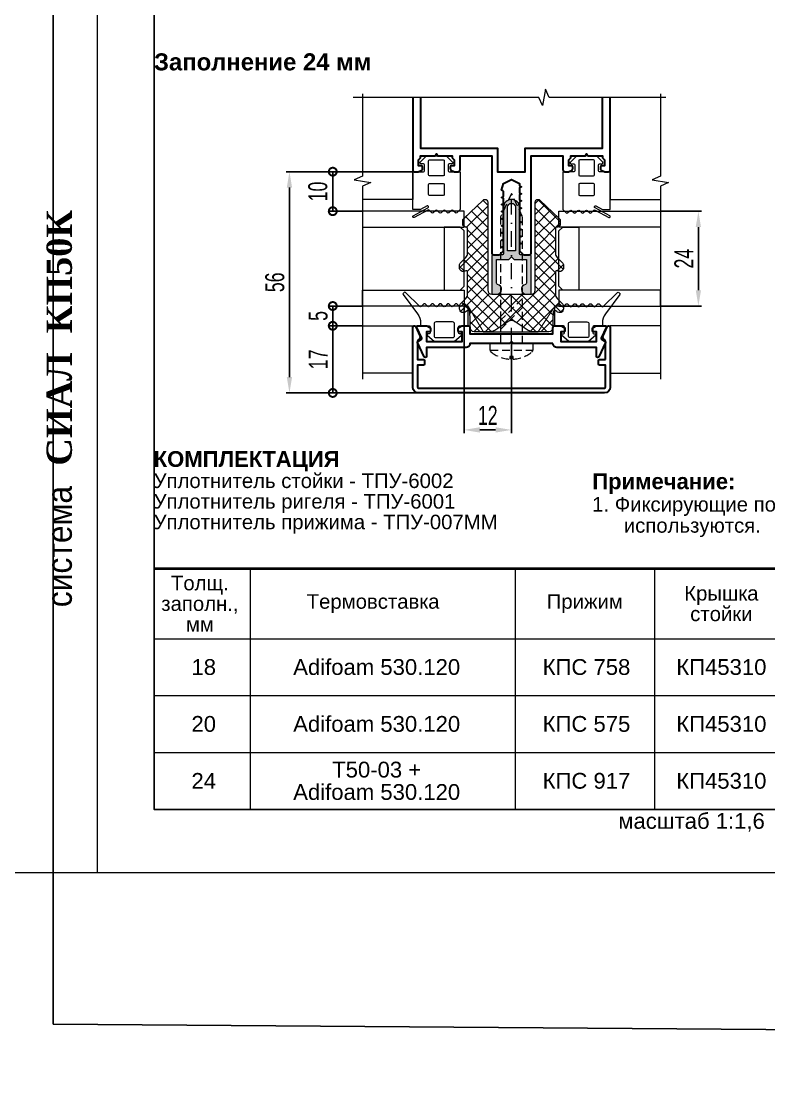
# Model space of a CAD drawing. Extents: x -37 to 8820, y -336 to 478.
# Drawn here: x 3994 to 4112.2, y -31.7 to 134.7 of the extents above; entities that cross this region are included whole.
import ezdxf
from ezdxf.enums import TextEntityAlignment as Align

# ---------------------------------------------------------------- set-up
doc = ezdxf.new("R2010")
doc.units = 0
doc.header["$LTSCALE"] = 5
doc.linetypes.add('DASHDOT', pattern=[1, 0.5, -0.25, 0, -0.25])
doc.linetypes.add('HIDDEN', pattern=[0.375, 0.25, -0.125])
doc.layers.get('0').update_dxf_attribs({"linetype": 'CONTINUOUS', "lineweight": 30})
doc.layers.get('DEFPOINTS').update_dxf_attribs({"linetype": 'CONTINUOUS'})
for name, color, linetype, lineweight in [('1', 6, 'DASHDOT', 13), ('2', 3, 'HIDDEN', 13), ('Dimentions', 5, 'CONTINUOUS', 15), ('Glass', 5, 'CONTINUOUS', 20), ('Герлен', 7, 'CONTINUOUS', 60), ('Зигзаг', 1, 'CONTINUOUS', 15), ('Конструкции', 252, 'CONTINUOUS', 20), ('Рамки', 1, 'CONTINUOUS', 15), ('Текстовый', 7, 'CONTINUOUS', 9), ('Уплотнители', 1, 'CONTINUOUS', 20), ('Штриховка', 1, 'CONTINUOUS', 5)]:
    doc.layers.add(name, color=color, linetype=linetype, lineweight=lineweight)
doc.layers.add('Скрытые', color=14, linetype='CONTINUOUS', plot=False)
doc.styles.add('3', font='RUSS.SHX', dxfattribs={"width": 0.7, "height": 3})
doc.styles.add('Каталожный', font='arial.ttf', dxfattribs={"height": 2.5})
doc.styles.add('Фирм', font='arial.ttf', dxfattribs={"height": 3.5})
doc.styles.add('Фирм5', font='timesbd.ttf', dxfattribs={"height": 4})
doc.dimstyles.new('MX1_6', dxfattribs={"dimtxt": 3, "dimasz": 2.5, "dimexe": 0.5, "dimexo": 0, "dimgap": 0.8, "dimtad": 1, "dimlfac": 1.6, "dimdsep": 46, "dimtxsty": '3', "dimcen": 0, "dimclrd": 256, "dimclre": 256, "dimclrt": 256, "dimaunit": 1, "dimadec": 0, "dimazin": 0, "dimtfac": 1, "dimtmove": 0, "dimatfit": 1, "dimfxl": 1, "dimtvp": 1, "dimtolj": 1, "dimtzin": 0, "dimarcsym": 0})

# ---------------------------------------------------------------- blocks, each defined once
blk = doc.blocks.new('*D390')
at = {"layer": 'DEFPOINTS', "color": 0, "linetype": 'Continuous', "transparency": 16777216}
for p in [(4095.07, 104.63), (4095.07, 89.63), (4101.08, 89.63)]:
    blk.add_point(p, dxfattribs=at)
at = {"layer": 'Dimentions', "linetype": 'Continuous', "lineweight": -2, "transparency": 16777216}
for p, q in [((4095.07, 104.63), (4101.58, 104.63)), ((4101.08, 102.13), (4101.08, 92.13)), ((4095.07, 89.63), (4101.58, 89.63))]:
    blk.add_line(p, q, dxfattribs=at)
at = {"layer": 'Dimentions', "linetype": 'Continuous', "transparency": 16777216}
for points in [[(4100.66, 102.13), (4101.49, 102.13), (4101.08, 104.63)], [(4100.66, 92.13), (4101.49, 92.13), (4101.08, 89.63)]]:
    blk.add_solid(points, dxfattribs=at)
at = {"layer": 'Dimentions', "linetype": 'Continuous', "transparency": 16777216, "insert": (4098.78, 97.13), "char_height": 3, "attachment_point": 5, "rotation": 90, "style": '3'}
blk.add_mtext('\\A1;24', dxfattribs=at)
blk = doc.blocks.new('_DotSmall')
at = {"color": 0, "linetype": 'ByBlock', "const_width": 0.5}
blk.add_lwpolyline([(-0.0625, 0, 1), (0.0625, 0, 1)], format="xyb", close=True, dxfattribs=at)
blk = doc.blocks.new('*D391')
at = {"layer": 'DEFPOINTS', "color": 0, "linetype": 'Continuous', "transparency": 16777216}
for p in [(4047.98, 86.5), (4043.26, 75.88), (4057.66, 75.88)]:
    blk.add_point(p, dxfattribs=at)
at = {"layer": 'Dimentions', "linetype": 'Continuous', "lineweight": -2, "transparency": 16777216}
for p, q in [((4047.98, 86.5), (4042.76, 86.5)), ((4043.26, 86.5), (4043.26, 75.88)), ((4057.66, 75.88), (4042.76, 75.88))]:
    blk.add_line(p, q, dxfattribs=at)
at = {"layer": 'Dimentions', "linetype": 'Continuous', "lineweight": -2, "transparency": 16777216, "xscale": 2.5, "yscale": 2.5, "zscale": 2.5}
for p, rotation in [((4043.26, 86.5), 90), ((4043.26, 75.88), 270)]:
    blk.add_blockref('_DotSmall', p, dxfattribs=dict(at, rotation=rotation))
at = {"layer": 'Dimentions', "linetype": 'Continuous', "transparency": 16777216, "insert": (4040.96, 81.19), "char_height": 3, "attachment_point": 5, "rotation": 90, "style": '3'}
blk.add_mtext('\\A1;17', dxfattribs=at)
blk = doc.blocks.new('*D392')
at = {"layer": 'DEFPOINTS', "color": 0, "linetype": 'Continuous', "transparency": 16777216}
for p in [(4047.98, 89.63), (4043.26, 86.5), (4047.98, 86.5)]:
    blk.add_point(p, dxfattribs=at)
at = {"layer": 'Dimentions', "linetype": 'Continuous', "lineweight": -2, "transparency": 16777216}
for p, q in [((4047.98, 89.63), (4042.76, 89.63)), ((4043.26, 89.63), (4043.26, 86.5)), ((4047.98, 86.5), (4042.76, 86.5))]:
    blk.add_line(p, q, dxfattribs=at)
at = {"layer": 'Dimentions', "linetype": 'Continuous', "lineweight": -2, "transparency": 16777216, "xscale": 2.5, "yscale": 2.5, "zscale": 2.5}
for p, rotation in [((4043.26, 89.63), 90), ((4043.26, 86.5), 270)]:
    blk.add_blockref('_DotSmall', p, dxfattribs=dict(at, rotation=rotation))
at = {"layer": 'Dimentions', "linetype": 'Continuous', "transparency": 16777216, "insert": (4040.96, 88.06), "char_height": 3, "attachment_point": 5, "rotation": 90, "style": '3'}
blk.add_mtext('\\A1;5', dxfattribs=at)
blk = doc.blocks.new('*D393')
at = {"layer": 'DEFPOINTS', "color": 0, "linetype": 'Continuous', "transparency": 16777216}
for p in [(4055.9, 110.88), (4043.26, 104.63), (4047.98, 104.63)]:
    blk.add_point(p, dxfattribs=at)
at = {"layer": 'Dimentions', "linetype": 'Continuous', "lineweight": -2, "transparency": 16777216}
for p, q in [((4055.9, 110.88), (4042.76, 110.88)), ((4043.26, 110.88), (4043.26, 104.63)), ((4047.98, 104.63), (4042.76, 104.63))]:
    blk.add_line(p, q, dxfattribs=at)
at = {"layer": 'Dimentions', "linetype": 'Continuous', "lineweight": -2, "transparency": 16777216, "xscale": 2.5, "yscale": 2.5, "zscale": 2.5}
for p, rotation in [((4043.26, 110.88), 90), ((4043.26, 104.63), 270)]:
    blk.add_blockref('_DotSmall', p, dxfattribs=dict(at, rotation=rotation))
at = {"layer": 'Dimentions', "linetype": 'Continuous', "transparency": 16777216, "insert": (4040.91, 107.75), "char_height": 3, "attachment_point": 5, "rotation": 90, "style": '3'}
blk.add_mtext('\\A1;10', dxfattribs=at)
blk = doc.blocks.new('*D394')
at = {"layer": 'DEFPOINTS', "color": 0, "linetype": 'Continuous', "transparency": 16777216}
for p in [(4055.9, 110.88), (4036.41, 75.88), (4056.84, 75.88)]:
    blk.add_point(p, dxfattribs=at)
at = {"layer": 'Dimentions', "linetype": 'Continuous', "lineweight": -2, "transparency": 16777216}
for p, q in [((4055.9, 110.88), (4035.91, 110.88)), ((4036.41, 108.38), (4036.41, 78.38)), ((4056.84, 75.88), (4035.91, 75.88))]:
    blk.add_line(p, q, dxfattribs=at)
at = {"layer": 'Dimentions', "linetype": 'Continuous', "transparency": 16777216}
for points in [[(4035.99, 108.38), (4036.83, 108.38), (4036.41, 110.88)], [(4035.99, 78.38), (4036.83, 78.38), (4036.41, 75.88)]]:
    blk.add_solid(points, dxfattribs=at)
at = {"layer": 'Dimentions', "linetype": 'Continuous', "transparency": 16777216, "insert": (4034.11, 93.38), "char_height": 3, "attachment_point": 5, "rotation": 90, "style": '3'}
blk.add_mtext('\\A1;56', dxfattribs=at)
blk = doc.blocks.new('*D398')
at = {"layer": 'DEFPOINTS', "color": 0, "linetype": 'Continuous', "transparency": 16777216}
for p in [(4064.02, 89.63), (4071.52, 83.69), (4071.52, 70.03)]:
    blk.add_point(p, dxfattribs=at)
at = {"layer": 'Dimentions', "linetype": 'Continuous', "lineweight": -2, "transparency": 16777216}
for p, q in [((4064.02, 89.63), (4064.02, 69.53)), ((4071.52, 83.69), (4071.52, 69.53)), ((4066.52, 70.03), (4069.02, 70.03))]:
    blk.add_line(p, q, dxfattribs=at)
at = {"layer": 'Dimentions', "linetype": 'Continuous', "transparency": 16777216}
for points in [[(4066.52, 70.45), (4066.52, 69.61), (4064.02, 70.03)], [(4069.02, 70.45), (4069.02, 69.61), (4071.52, 70.03)]]:
    blk.add_solid(points, dxfattribs=at)
at = {"layer": 'Dimentions', "linetype": 'Continuous', "transparency": 16777216, "insert": (4067.77, 72.33), "char_height": 3, "attachment_point": 5, "style": '3'}
blk.add_mtext('\\A1;12', dxfattribs=at)

msp = doc.modelspace()

# ---------------------------------------------------------------- hatches: boundary and pattern name
at = {"layer": 'Штриховка', "lineweight": 5}
h = msp.add_hatch(dxfattribs=at)
h.set_pattern_fill('NET', color=256, scale=10, angle=45, style=0)
h.set_pattern_definition([(45, (-224.299, 2449.5681), (-0.88388348, 0.88388348), []), (135, (-224.299, 2449.5681), (-0.88388348, -0.88388348), [])])
edge = h.paths.add_edge_path()
edge.add_arc((4075.7179, 106.0634), 0.4375, 45, 90, ccw=False)
edge.add_line((4076.0273, 106.3727), (4079.0598, 103.4964))
edge.add_arc((4078.6179, 103.0545), 0.625, 0, 45, ccw=False)
edge.add_line((4079.2429, 103.0545), (4079.2429, 102.7009))
edge.add_arc((4078.6268, 102.6979), 0.6161, -75.309061, 0.28096, ccw=False)
edge.add_arc((4078.7117, 101.8624), 0.25, 73.39845, 180)
edge.add_line((4078.4617, 101.8624), (4078.4617, 97.9866))
edge.add_arc((4079.3992, 97.9866), 0.9375, 180, 225)
edge.add_line((4078.7362, 97.3237), (4079.5598, 96.5001))
edge.add_arc((4079.1179, 96.0582), 0.625, 0, 45, ccw=False)
edge.add_line((4079.7429, 96.0582), (4079.7429, 95.7046))
edge.add_arc((4079.1179, 95.7046), 0.625, -111.540406, 0, ccw=False)
edge.add_arc((4078.7117, 94.9465), 0.25, 45, 180)
edge.add_line((4078.4617, 94.9465), (4078.4617, 91.4903))
edge.add_arc((4079.3992, 91.4903), 0.9375, 180, 225)
edge.add_line((4078.7362, 90.8274), (4079.5598, 90.0038))
edge.add_arc((4079.1179, 89.5619), 0.625, 0, 45, ccw=False)
edge.add_line((4079.7429, 89.5619), (4079.7429, 89.2083))
edge.add_arc((4079.1179, 89.2083), 0.625, -135, 0, ccw=False)
edge.add_line((4078.676, 88.7664), (4078.512, 88.8824))
edge.add_arc((4078.3676, 88.6783), 0.25, 54.716356, 177.011206)
edge.add_line((4078.1179, 88.6914), (4078.0554, 87.4942))
edge.add_line((4078.0554, 87.4942), (4078.0554, 86.1884))
edge.add_arc((4077.4304, 86.1884), 0.625, -90, 0, ccw=False)
edge.add_line((4077.4304, 85.5634), (4077.2742, 85.5634))
edge.add_line((4077.2742, 85.5634), (4074.8506, 85.5634))
edge.add_arc((4074.8506, 86.8134), 1.25, 236.745633, 270, ccw=False)
edge.add_line((4074.1651, 85.7681), (4071.9606, 87.2136))
edge.add_arc((4071.5242, 86.358), 0.9605, 62.973316, 117.026684)
edge.add_line((4071.0877, 87.2136), (4068.8832, 85.7681))
edge.add_arc((4068.1977, 86.8134), 1.25, 270, 303.254367, ccw=False)
edge.add_line((4068.1977, 85.5634), (4065.7742, 85.5634))
edge.add_line((4065.7742, 85.5634), (4065.6179, 85.5634))
edge.add_arc((4065.6179, 86.1884), 0.625, 180, 270, ccw=False)
edge.add_line((4064.9929, 86.1884), (4064.9929, 87.4942))
edge.add_line((4064.9929, 87.4942), (4064.9304, 88.6914))
edge.add_arc((4064.6807, 88.6783), 0.25, 2.988794, 125.283644)
edge.add_line((4064.5363, 88.8824), (4064.3723, 88.7664))
edge.add_arc((4063.9304, 89.2083), 0.625, 180, 315, ccw=False)
edge.add_line((4063.3054, 89.2083), (4063.3054, 89.5619))
edge.add_arc((4063.9304, 89.5619), 0.625, 135, 180, ccw=False)
edge.add_line((4063.4885, 90.0038), (4064.3121, 90.8274))
edge.add_arc((4063.6492, 91.4903), 0.9375, 315, 360)
edge.add_line((4064.5867, 91.4903), (4064.5867, 94.9465))
edge.add_arc((4064.3367, 94.9465), 0.25, 0, 135)
edge.add_arc((4063.9304, 95.7046), 0.625, 180, 291.540406, ccw=False)
edge.add_line((4063.3054, 95.7046), (4063.3054, 96.0582))
edge.add_arc((4063.9304, 96.0582), 0.625, 135, 180, ccw=False)
edge.add_line((4063.4885, 96.5001), (4064.3121, 97.3237))
edge.add_arc((4063.6492, 97.9866), 0.9375, 315, 360)
edge.add_line((4064.5867, 97.9866), (4064.5867, 101.8624))
edge.add_arc((4064.3367, 101.8624), 0.25, 360, 466.60155)
edge.add_arc((4064.4215, 102.6979), 0.6161, 179.71904, 255.309061, ccw=False)
edge.add_line((4063.8054, 102.7009), (4063.8054, 103.0545))
edge.add_arc((4064.4304, 103.0545), 0.625, 135, 180, ccw=False)
edge.add_line((4063.9885, 103.4964), (4067.021, 106.3727))
edge.add_arc((4067.3304, 106.0634), 0.4375, 90, 135, ccw=False)
edge.add_line((4067.3304, 106.5009), (4067.3367, 106.5009))
edge.add_arc((4067.3367, 106.0634), 0.4375, 0, 90, ccw=False)
edge.add_line((4067.7742, 106.0634), (4067.7742, 92.1259))
edge.add_arc((4068.3992, 92.1259), 0.625, 180, 270)
edge.add_line((4068.3992, 91.5009), (4071.5242, 91.5009))
edge.add_line((4071.5242, 91.5009), (4074.6492, 91.5009))
edge.add_arc((4074.6492, 92.1259), 0.625, 270, 360)
edge.add_line((4075.2742, 92.1259), (4075.2742, 106.0634))
edge.add_arc((4075.7117, 106.0634), 0.4375, 90, 180, ccw=False)
at = {"layer": 'Штриховка'}
h = msp.add_hatch(color=256, dxfattribs=at)
edge = h.paths.add_edge_path(flags=16)
edge.add_line((4070.8992, 98.3759), (4070.8992, 105.2509))
edge.add_arc((4071.5242, 105.2509), 0.625, 0, 180, ccw=False)
edge.add_line((4072.1492, 105.2509), (4072.1492, 98.3759))
edge.add_line((4072.1492, 98.3759), (4070.8992, 98.3759))
edge = h.paths.add_edge_path()
edge.add_arc((4073.8679, 92.2821), 0.7812, 99.281799, 270)
edge.add_line((4073.8679, 91.5009), (4074.4617, 91.5009))
edge.add_arc((4074.4617, 91.6884), 0.1875, 270, 360)
edge.add_line((4074.6492, 91.6884), (4074.6492, 97.5634))
edge.add_arc((4074.4617, 97.5634), 0.1875, 0, 90)
edge.add_line((4074.4617, 97.7509), (4072.9617, 97.7509))
edge.add_arc((4072.9617, 97.9384), 0.1875, 180, 270, ccw=False)
edge.add_line((4072.7742, 97.9384), (4072.7742, 102.0009))
edge.add_arc((4072.7742, 102.1259), 0.125, 270, 450)
edge.add_line((4072.7742, 102.2509), (4072.7742, 105.2509))
edge.add_arc((4071.5242, 105.2509), 1.25, 0, 180)
edge.add_line((4070.2742, 105.2509), (4070.2742, 102.2509))
edge.add_arc((4070.2742, 102.1259), 0.125, 90, 270)
edge.add_line((4070.2742, 102.0009), (4070.2742, 97.9384))
edge.add_arc((4070.0867, 97.9384), 0.1875, -90, 0, ccw=False)
edge.add_line((4070.0867, 97.7509), (4068.5867, 97.7509))
edge.add_arc((4068.5867, 97.5634), 0.1875, 90, 180)
edge.add_line((4068.3992, 97.5634), (4068.3992, 91.6884))
edge.add_arc((4068.5867, 91.6884), 0.1875, 180, 270)
edge.add_line((4068.5867, 91.5009), (4069.1804, 91.5009))
edge.add_arc((4069.1804, 92.2821), 0.7812, 270, 440.718201)
edge.add_arc((4069.3367, 93.2382), 0.1875, 180, 260.718201, ccw=False)
edge.add_line((4069.1492, 93.2382), (4069.1492, 97.0009))
edge.add_line((4069.1492, 97.0009), (4071.009, 97.0009))
edge.add_arc((4071.009, 97.1884), 0.1875, 270, 315)
edge.add_line((4071.1416, 97.0558), (4071.5242, 97.4384))
edge.add_line((4071.5242, 97.4384), (4071.9067, 97.0558))
edge.add_arc((4072.0393, 97.1884), 0.1875, 225, 270)
edge.add_line((4072.0393, 97.0009), (4073.8992, 97.0009))
edge.add_line((4073.8992, 97.0009), (4073.8992, 93.2382))
edge.add_arc((4073.7117, 93.2382), 0.1875, -80.718201, 0, ccw=False)

# ---------------------------------------------------------------- linework, layer by layer
msp.add_lwpolyline([(4055.8992, 122.6397), (4055.8992, 111.1884, 0.41421356), (4056.2117, 110.8759), (4056.7924, 110.8759, 0.11643382), (4056.8762, 110.8957), (4057.358, 111.1366, 0.28407904), (4057.4617, 111.3043), (4057.4617, 111.6259, 0.41421356), (4057.2742, 111.8134), (4056.8367, 111.8134), (4056.8367, 112.7509), (4057.0942, 113.0085, 0.19891237), (4057.1492, 113.141), (4057.1492, 113.3759), (4059.377, 113.3759, 0.28407904), (4059.5447, 113.4795), (4059.6492, 113.6884), (4059.7536, 113.4795, 0.28407904), (4059.9213, 113.3759), (4062.1492, 113.3759), (4062.1492, 113.141, 0.19891237), (4062.2041, 113.0085), (4062.4617, 112.7509), (4062.4617, 111.8134), (4062.0242, 111.8134, 0.41421356), (4061.8367, 111.6259), (4061.8367, 111.3043, 0.28407904), (4061.9403, 111.1366), (4062.4221, 110.8957, 0.11643382), (4062.5059, 110.8759), (4063.0867, 110.8759, 0.41421356), (4063.3992, 111.1884), (4063.3992, 113.3759), (4068.3992, 113.3759), (4068.3992, 98.0634, 0.41421356), (4068.7117, 97.7509), (4069.5715, 97.7509, 0.19891237), (4069.7041, 97.8058), (4070.2192, 98.321, 0.19891237), (4070.2742, 98.4535), (4070.2742, 98.6662, 0.28407904), (4070.1705, 98.834), (4069.9617, 98.9384), (4070.1705, 99.0428, 0.28407904), (4070.2742, 99.2105), (4070.2742, 99.7912, 0.28407904), (4070.1705, 99.959), (4069.9617, 100.0634), (4070.1705, 100.1678, 0.28407904), (4070.2742, 100.3355), (4070.2742, 100.9162, 0.28407904), (4070.1705, 101.084), (4069.9617, 101.1884), (4070.1705, 101.2928, 0.28407904), (4070.2742, 101.4605), (4070.2742, 102.0412, 0.28407904), (4070.1705, 102.209), (4069.9617, 102.3134), (4070.1705, 102.4178, 0.28407904), (4070.2742, 102.5855), (4070.2742, 103.1662, 0.28407904), (4070.1705, 103.334), (4069.9617, 103.4384), (4070.1705, 103.5428, 0.28407904), (4070.2742, 103.7105), (4070.2742, 104.2912, 0.28407904), (4070.1705, 104.459), (4069.9617, 104.5634), (4070.1705, 104.6678, 0.28407904), (4070.2742, 104.8355), (4070.2742, 105.4162, 0.28407904), (4070.1705, 105.584), (4069.9617, 105.6884), (4070.1705, 105.7928, 0.28407904), (4070.2742, 105.9605), (4070.2742, 106.5412, 0.28407904), (4070.1705, 106.709), (4069.9617, 106.8134), (4070.1705, 106.9178, 0.28407904), (4070.2742, 107.0855), (4070.2742, 107.6662, 0.28407904), (4070.1705, 107.834), (4069.9617, 107.9384), (4070.2742, 109.0009), (4071.5242, 109.6259), (4072.7742, 109.0009), (4072.7742, 108.773, 0.28407904), (4072.8778, 108.6053), (4073.0867, 108.5009), (4072.8778, 108.3965, 0.28407904), (4072.7742, 108.2287), (4072.7742, 107.648, 0.28407904), (4072.8778, 107.4803), (4073.0867, 107.3759), (4072.8778, 107.2715, 0.28407904), (4072.7742, 107.1037), (4072.7742, 106.523, 0.28407904), (4072.8778, 106.3553), (4073.0867, 106.2509), (4072.8778, 106.1465, 0.28407904), (4072.7742, 105.9787), (4072.7742, 105.398, 0.28407904), (4072.8778, 105.2303), (4073.0867, 105.1259), (4072.8778, 105.0215, 0.28407904), (4072.7742, 104.8537), (4072.7742, 104.273, 0.28407904), (4072.8778, 104.1053), (4073.0867, 104.0009), (4072.8778, 103.8965, 0.28407904), (4072.7742, 103.7287), (4072.7742, 103.148, 0.28407904), (4072.8778, 102.9803), (4073.0867, 102.8759), (4072.8778, 102.7715, 0.28407904), (4072.7742, 102.6037), (4072.7742, 102.023, 0.28407904), (4072.8778, 101.8553), (4073.0867, 101.7509), (4072.8778, 101.6465, 0.28407904), (4072.7742, 101.4787), (4072.7742, 100.898, 0.28407904), (4072.8778, 100.7303), (4073.0867, 100.6259), (4072.8778, 100.5215, 0.28407904), (4072.7742, 100.3537), (4072.7742, 99.773, 0.28407904), (4072.8778, 99.6053), (4073.0867, 99.5009), (4072.8778, 99.3965, 0.28407904), (4072.7742, 99.2287), (4072.7742, 98.4535, 0.19891237), (4072.8291, 98.321), (4073.3442, 97.8058, 0.19891237), (4073.4768, 97.7509), (4074.3367, 97.7509, 0.41421356), (4074.6492, 98.0634), (4074.6492, 113.3759), (4079.6492, 113.3759), (4079.6492, 111.1884, 0.41421356), (4079.9617, 110.8759), (4080.5424, 110.8759, 0.11643382), (4080.6262, 110.8957), (4081.108, 111.1366, 0.28407904), (4081.2117, 111.3043), (4081.2117, 111.6259, 0.41421356), (4081.0242, 111.8134), (4080.5867, 111.8134), (4080.5867, 112.7509), (4080.8442, 113.0085, 0.19891237), (4080.8992, 113.141), (4080.8992, 113.3759), (4083.127, 113.3759, 0.28407904), (4083.2947, 113.4795), (4083.3992, 113.6884), (4083.5036, 113.4795, 0.28407904), (4083.6713, 113.3759), (4085.8992, 113.3759), (4085.8992, 113.141, 0.19891237), (4085.9541, 113.0085), (4086.2117, 112.7509), (4086.2117, 111.8134), (4085.7742, 111.8134, 0.41421356), (4085.5867, 111.6259), (4085.5867, 111.3043, 0.28407904), (4085.6903, 111.1366), (4086.1721, 110.8957, 0.11643382), (4086.2559, 110.8759), (4086.8367, 110.8759, 0.41421356), (4087.1492, 111.1884), (4087.1492, 122.6397)], format="xyb")
msp.add_lwpolyline([(4057.1492, 122.6397), (4057.1492, 114.6259), (4069.3367, 114.6259), (4069.3367, 110.8759), (4073.7117, 110.8759), (4073.7117, 114.6259), (4085.8992, 114.6259), (4085.8992, 122.6397)])
for points in [[(4086.3992, 81.1884), (4086.3992, 84.0142, 0.27973928), (4086.1972, 84.3468, -0.40155944), (4086.0026, 84.9199), (4086.6726, 86.3565, -0.80258485), (4087.1492, 86.2509), (4087.1492, 76.8134, -0.41421356), (4086.2117, 75.8759), (4056.8367, 75.8759, -0.41421356), (4055.8992, 76.8134), (4055.8992, 86.2509, -0.80258485), (4056.3757, 86.3565), (4057.0457, 84.9199, -0.40155944), (4056.8511, 84.3468, 0.27973928), (4056.6492, 84.0142), (4056.6492, 81.1884), (4057.5867, 81.1884, -0.41421356), (4057.7742, 81.0009), (4057.7742, 80.4384, -0.41421356), (4057.5867, 80.2509), (4056.6492, 80.2509), (4056.6492, 76.8134, 0.41421356), (4056.8367, 76.6259), (4086.2117, 76.6259, 0.41421356), (4086.3992, 76.8134), (4086.3992, 80.2509), (4085.4617, 80.2509, -0.41421356), (4085.2742, 80.4384), (4085.2742, 81.0009, -0.41421356), (4085.4617, 81.1884)], [(4078.0867, 83.6884), (4071.9143, 83.6884, -0.19891237), (4071.7817, 83.7433), (4071.5242, 84.0009), (4071.2666, 83.7433, -0.19891237), (4071.134, 83.6884), (4064.9617, 83.6884, -0.41421356), (4064.3367, 83.0634), (4058.0867, 83.0634), (4058.0867, 81.6884, -0.41421356), (4057.8992, 81.5009), (4057.8802, 81.5009, -0.29147342), (4057.7102, 81.6091), (4056.6667, 83.8469, -0.41421356), (4056.7574, 84.0961), (4057.2292, 84.3161, 0.41421356), (4057.3199, 84.5653), (4056.5417, 86.2341, -0.54861879), (4056.7117, 86.5009), (4058.0424, 86.5009, -0.11643382), (4058.1262, 86.4811), (4058.608, 86.2402, -0.28407904), (4058.7117, 86.0725), (4058.7117, 85.7509, -0.41421356), (4058.5242, 85.5634), (4058.0867, 85.5634), (4058.0867, 84.0009), (4063.7117, 84.0009), (4063.7117, 85.5634), (4063.2742, 85.5634, -0.41421356), (4063.0867, 85.7509), (4063.0867, 86.0725, -0.28407904), (4063.1903, 86.2402), (4063.6721, 86.4811, -0.11643382), (4063.7559, 86.5009), (4064.6492, 86.5009, -0.41421356), (4064.9617, 86.1884), (4064.9617, 85.2509), (4078.0867, 85.2509), (4078.0867, 86.1884, -0.41421356), (4078.3992, 86.5009), (4079.2924, 86.5009, -0.11643382), (4079.3762, 86.4811), (4079.858, 86.2402, -0.28407904), (4079.9617, 86.0725), (4079.9617, 85.7509, -0.41421356), (4079.7742, 85.5634), (4079.3367, 85.5634), (4079.3367, 84.0009), (4084.9617, 84.0009), (4084.9617, 85.5634), (4084.5242, 85.5634, -0.41421356), (4084.3367, 85.7509), (4084.3367, 86.0725, -0.28407904), (4084.4403, 86.2402), (4084.9221, 86.4811, -0.11643382), (4085.0059, 86.5009), (4086.3367, 86.5009, -0.54861879), (4086.5066, 86.2341), (4085.7284, 84.5653, 0.41421356), (4085.8191, 84.3161), (4086.2909, 84.0961, -0.41421356), (4086.3816, 83.8469), (4085.3381, 81.6091, -0.29147342), (4085.1681, 81.5009), (4085.1492, 81.5009, -0.41421356), (4084.9617, 81.6884), (4084.9617, 83.0634), (4078.7117, 83.0634, -0.41421356)]]:
    msp.add_lwpolyline(points, format="xyb", close=True)
at = {"layer": '1'}
msp.add_line((4071.5242, 83.6884), (4071.5242, 107.4384), dxfattribs=at)
at = {"layer": '2'}
msp.add_line((4068.1492, 82.6323), (4074.8992, 82.6323), dxfattribs=at)
for points in [[(4073.2429, 83.6884), (4073.2429, 103.7525), (4071.5242, 107.4384), (4069.8054, 103.7525), (4069.8054, 83.6884)], [(4069.8054, 85.9381), (4073.2429, 89.3756), (4073.2429, 90.8079), (4069.8054, 87.3704)]]:
    msp.add_lwpolyline(points, close=True, dxfattribs=at)
msp.add_lwpolyline([(4071.2785, 81.2255, -0.16184886), (4068.2628, 82.3913, -0.22388754), (4068.1492, 82.6323), (4068.1492, 83.6884), (4074.8992, 83.6884), (4074.8992, 82.6323, -0.22388754), (4074.7855, 82.3913, -0.16184886), (4071.7698, 81.2255), (4071.7698, 81.6632), (4071.2785, 81.6632)], format="xyb", close=True, dxfattribs=at)
at = {"layer": 'Dimentions', "linetype": 'Continuous'}
msp.add_line((4006, 297), (4006, 0), dxfattribs=at)
at = {"layer": 'Glass'}
for points in [[(4047.979, 102.1259), (4064.0242, 102.1259), (4064.0242, 104.6259), (4047.979, 104.6259)], [(4095.0693, 102.1259), (4079.0242, 102.1259), (4079.0242, 104.6259), (4095.0693, 104.6259)], [(4064.0242, 92.7509), (4064.0242, 101.5009), (4063.3992, 102.1259), (4060.8992, 102.1259), (4060.8992, 92.1259), (4063.3992, 92.1259)], [(4079.0242, 92.7509), (4079.0242, 101.5009), (4079.6492, 102.1259), (4082.1492, 102.1259), (4082.1492, 92.1259), (4079.6492, 92.1259)], [(4047.979, 92.1259), (4064.0242, 92.1259), (4064.0242, 89.6259), (4047.979, 89.6259)], [(4095.0693, 92.1259), (4079.0242, 92.1259), (4079.0242, 89.6259), (4095.0693, 89.6259)]]:
    msp.add_lwpolyline(points, close=True, dxfattribs=at)
at = {"layer": 'Герлен', "lineweight": 40}
msp.add_line((4015, 48.0868), (4180, 48.0868), dxfattribs=at)
at = {"layer": 'Герлен', "ltscale": 2, "const_width": 0.1875}
msp.add_lwpolyline([(4058.5867, 89.6259), (4064.6492, 89.6259), (4067.0918, 85.5298), (4075.715, 85.5298), (4078.3992, 89.6259), (4084.4617, 89.6259)], dxfattribs=at)
at = {"layer": 'Зигзаг'}
for points in [[(4095.909, 122.6397), (4077.4668, 122.6397), (4076.8859, 123.9576), (4076.4503, 121.3449), (4075.8678, 122.6397), (4046.4684, 122.6397)], [(4047.979, 123.1792), (4047.979, 110.1764), (4046.6611, 109.5956), (4049.2738, 109.1599), (4047.979, 108.5774), (4047.979, 78.0405)], [(4095.0693, 123.1792), (4095.0693, 110.1764), (4093.7514, 109.5956), (4096.3641, 109.1599), (4095.0693, 108.5774), (4095.0693, 78.0405)]]:
    msp.add_lwpolyline(points, dxfattribs=at)
at = {"layer": 'Конструкции'}
for points in [[(4055.8992, 122.6397), (4055.8992, 106.5009), (4047.979, 106.5009)], [(4087.1492, 122.6397), (4087.1492, 106.5009), (4095.0693, 106.5009)], [(4047.979, 86.5009), (4055.8992, 86.5009), (4055.8992, 79.0009), (4047.979, 79.0009)], [(4095.0693, 86.5009), (4087.1492, 86.5009), (4087.1492, 79.0009), (4095.0693, 79.0009)]]:
    msp.add_lwpolyline(points, dxfattribs=at)
at = {"layer": 'Рамки'}
for p, q in [((4030.2124, 48.0868), (4030.2124, 10)), ((4072.104, 48.0868), (4072.104, 10)), ((4094.1643, 48.0868), (4094.1643, 10)), ((4015, 37), (4180, 37)), ((4015, 28), (4180, 28)), ((4015, 19), (4180, 19)), ((4015, 10), (4180, 10))]:
    msp.add_line(p, q, dxfattribs=at)
at = {"layer": 'Рамки', "linetype": 'Continuous'}
msp.add_lwpolyline([(4200, 297), (3990, 297), (3990, 0), (4200, 0)], close=True, dxfattribs=at)
at = {"layer": 'Скрытые', "linetype": 'Continuous'}
for points in [[(3999.0404, -24.0001), (5027.2664, -31.7039), (5031.5789, 367.3445), (3999.0404, 358.304)], [(4180, 10), (4180, 287), (4015, 287), (4015, 10)]]:
    msp.add_lwpolyline(points, close=True, dxfattribs=at)
at = {"layer": 'Уплотнители'}
for points in [[(4058.1684, 105.4617), (4057.1233, 104.8948, -0.12491271), (4057.0488, 104.8759), (4056.0554, 104.8759, -0.41421356), (4055.8992, 105.0321), (4055.8992, 110.8759), (4057.6179, 110.8759, 0.41421356), (4057.7742, 111.0321), (4057.7742, 111.9696, 0.41421356), (4057.6179, 112.1259), (4057.2117, 112.1259, -0.66858666), (4057.1013, 112.3927), (4058.0409, 113.3302, -0.19861919), (4058.1513, 113.3759), (4061.147, 113.3759, -0.19861919), (4061.2574, 113.3302), (4062.197, 112.3927, -0.66858666), (4062.0867, 112.1259), (4061.6804, 112.1259, 0.41421356), (4061.5242, 111.9696), (4061.5242, 111.0321, 0.41421356), (4061.6804, 110.8759), (4063.3992, 110.8759), (4063.3992, 104.9406, -0.19891237), (4063.3534, 104.8301), (4062.8846, 104.3614, -0.41421356), (4062.6637, 104.3614), (4062.2596, 104.7654, 0.41421356), (4062.0387, 104.7654), (4061.6346, 104.3614, -0.41421356), (4061.4137, 104.3614), (4061.0096, 104.7654, 0.41421356), (4060.7887, 104.7654), (4060.3846, 104.3614, -0.41421356), (4060.1637, 104.3614), (4059.7596, 104.7654, 0.41421356), (4059.5387, 104.7654), (4059.1346, 104.3614, -0.41421356), (4058.9137, 104.3614), (4058.4816, 104.7934, 0.33207606), (4058.2966, 104.8203), (4056.1299, 103.6448, -1), (4055.9809, 103.9195), (4058.3174, 105.1871, 1)], [(4084.8799, 105.4617), (4085.925, 104.8948, 0.12491271), (4085.9995, 104.8759), (4086.9929, 104.8759, 0.41421356), (4087.1492, 105.0321), (4087.1492, 110.8759), (4085.4304, 110.8759, -0.41421356), (4085.2742, 111.0321), (4085.2742, 111.9696, -0.41421356), (4085.4304, 112.1259), (4085.8367, 112.1259, 0.66858666), (4085.947, 112.3927), (4085.0074, 113.3302, 0.19861919), (4084.897, 113.3759), (4081.9013, 113.3759, 0.19861919), (4081.7909, 113.3302), (4080.8513, 112.3927, 0.66858666), (4080.9617, 112.1259), (4081.3679, 112.1259, -0.41421356), (4081.5242, 111.9696), (4081.5242, 111.0321, -0.41421356), (4081.3679, 110.8759), (4079.6492, 110.8759), (4079.6492, 104.9406, 0.19891237), (4079.6949, 104.8301), (4080.1637, 104.3614, 0.41421356), (4080.3846, 104.3614), (4080.7887, 104.7654, -0.41421356), (4081.0096, 104.7654), (4081.4137, 104.3614, 0.41421356), (4081.6346, 104.3614), (4082.0387, 104.7654, -0.41421356), (4082.2596, 104.7654), (4082.6637, 104.3614, 0.41421356), (4082.8846, 104.3614), (4083.2887, 104.7654, -0.41421356), (4083.5096, 104.7654), (4083.9137, 104.3614, 0.41421356), (4084.1346, 104.3614), (4084.5667, 104.7934, -0.33207606), (4084.7517, 104.8203), (4086.9184, 103.6448, 1), (4087.0674, 103.9195), (4084.7309, 105.1871, -1)], [(4058.5554, 112.7509), (4060.7429, 112.7509, -0.41421356), (4060.8992, 112.5946), (4060.8992, 110.4071, -0.41421356), (4060.7429, 110.2509), (4058.5554, 110.2509, -0.41421356), (4058.3992, 110.4071), (4058.3992, 112.5946, -0.41421356)], [(4084.4929, 112.7509), (4082.3054, 112.7509, 0.41421356), (4082.1492, 112.5946), (4082.1492, 110.4071, 0.41421356), (4082.3054, 110.2509), (4084.4929, 110.2509, 0.41421356), (4084.6492, 110.4071), (4084.6492, 112.5946, 0.41421356)], [(4058.5554, 109.0009), (4060.7429, 109.0009, -0.41421356), (4060.8992, 108.8446), (4060.8992, 107.2821, -0.41421356), (4060.7429, 107.1259), (4058.5554, 107.1259, -0.41421356), (4058.3992, 107.2821), (4058.3992, 108.8446, -0.41421356)], [(4084.4929, 109.0009), (4082.3054, 109.0009, 0.41421356), (4082.1492, 108.8446), (4082.1492, 107.2821, 0.41421356), (4082.3054, 107.1259), (4084.4929, 107.1259, 0.41421356), (4084.6492, 107.2821), (4084.6492, 108.8446, 0.41421356)], [(4073.7419, 93.0532, 0.92211283), (4073.8679, 91.5009), (4074.4617, 91.5009, 0.41421356), (4074.6492, 91.6884), (4074.6492, 97.5634, 0.41421356), (4074.4617, 97.7509), (4072.9617, 97.7509, -0.41421356), (4072.7742, 97.9384), (4072.7742, 102.0009, 1), (4072.7742, 102.2509), (4072.7742, 105.2509, 1), (4070.2742, 105.2509), (4070.2742, 102.2509, 1), (4070.2742, 102.0009), (4070.2742, 97.9384, -0.41421356), (4070.0867, 97.7509), (4068.5867, 97.7509, 0.41421356), (4068.3992, 97.5634), (4068.3992, 91.6884, 0.41421356), (4068.5867, 91.5009), (4069.1804, 91.5009, 0.92211283), (4069.3064, 93.0532, -0.36752318), (4069.1492, 93.2382), (4069.1492, 97.0009), (4071.009, 97.0009, 0.19891237), (4071.1416, 97.0558), (4071.5242, 97.4384), (4071.9067, 97.0558, 0.19891237), (4072.0393, 97.0009), (4073.8992, 97.0009), (4073.8992, 93.2382, -0.36752318)], [(4070.8992, 98.3759), (4070.8992, 105.2509, -1), (4072.1492, 105.2509), (4072.1492, 98.3759)], [(4063.3054, 85.2509, -0.41421356), (4063.1492, 85.4071), (4063.1492, 86.3446, -0.41421356), (4063.3054, 86.5009), (4064.6492, 86.5009), (4064.6492, 89.3888, 0.19891237), (4064.6125, 89.4772), (4064.1346, 89.9551, 0.41421356), (4063.9137, 89.9551), (4063.5096, 89.5511, -0.41421356), (4063.2887, 89.5511), (4062.8846, 89.9551, 0.41421356), (4062.6637, 89.9551), (4062.2596, 89.5511, -0.41421356), (4062.0387, 89.5511), (4061.6346, 89.9551, 0.41421356), (4061.4137, 89.9551), (4061.0096, 89.5511, -0.41421356), (4060.7887, 89.5511), (4060.3846, 89.9551, 0.41421356), (4060.1637, 89.9551), (4059.7596, 89.5511, -0.41421356), (4059.5387, 89.5511), (4059.1346, 89.9551, 0.41421356), (4058.9137, 89.9551), (4058.5096, 89.5511, -0.41421356), (4058.2887, 89.5511), (4057.8846, 89.9551, 0.41421356), (4057.6637, 89.9551), (4057.2596, 89.5511, -0.41421356), (4057.0387, 89.5511), (4054.7596, 91.7654, 0.41421356), (4054.5387, 91.7654), (4054.4073, 91.6341, 0.29253821), (4054.3712, 91.4696), (4056.652, 88.4164, -0.16178775), (4057.1492, 86.9202), (4057.1492, 86.5009), (4058.4929, 86.5009, -0.41421356), (4058.6492, 86.3446), (4058.6492, 85.4071, -0.41421356), (4058.4929, 85.2509), (4058.3367, 85.2509, 0.66858666), (4058.2263, 84.984), (4059.2909, 84.0465, 0.19861919), (4059.4013, 84.0009), (4062.397, 84.0009, 0.19861919), (4062.5074, 84.0465), (4063.572, 84.984, 0.66858666), (4063.4617, 85.2509)], [(4079.7429, 85.2509, 0.41421356), (4079.8992, 85.4071), (4079.8992, 86.3446, 0.41421356), (4079.7429, 86.5009), (4078.3992, 86.5009), (4078.3992, 89.3888, -0.19891237), (4078.4358, 89.4772), (4078.9137, 89.9551, -0.41421356), (4079.1346, 89.9551), (4079.5387, 89.5511, 0.41421356), (4079.7596, 89.5511), (4080.1637, 89.9551, -0.41421356), (4080.3846, 89.9551), (4080.7887, 89.5511, 0.41421356), (4081.0096, 89.5511), (4081.4137, 89.9551, -0.41421356), (4081.6346, 89.9551), (4082.0387, 89.5511, 0.41421356), (4082.2596, 89.5511), (4082.6637, 89.9551, -0.41421356), (4082.8846, 89.9551), (4083.2887, 89.5511, 0.41421356), (4083.5096, 89.5511), (4083.9137, 89.9551, -0.41421356), (4084.1346, 89.9551), (4084.5387, 89.5511, 0.41421356), (4084.7596, 89.5511), (4085.1637, 89.9551, -0.41421356), (4085.3846, 89.9551), (4085.7887, 89.5511, 0.41421356), (4086.0096, 89.5511), (4088.2887, 91.7654, -0.41421356), (4088.5096, 91.7654), (4088.641, 91.6341, -0.29253821), (4088.6771, 91.4696), (4086.3963, 88.4164, 0.16178775), (4085.8992, 86.9202), (4085.8992, 86.5009), (4084.5554, 86.5009, 0.41421356), (4084.3992, 86.3446), (4084.3992, 85.4071, 0.41421356), (4084.5554, 85.2509), (4084.7117, 85.2509, -0.66858666), (4084.822, 84.984), (4083.7574, 84.0465, -0.19861919), (4083.647, 84.0009), (4080.6513, 84.0009, -0.19861919), (4080.5409, 84.0465), (4079.4763, 84.984, -0.66858666), (4079.5867, 85.2509)], [(4059.5867, 84.6259), (4062.2117, 84.6259, 0.41421356), (4062.5242, 84.9384), (4062.5242, 86.8134, 0.41421356), (4062.2117, 87.1259), (4059.5867, 87.1259, 0.41421356), (4059.2742, 86.8134), (4059.2742, 84.9384, 0.41421356)], [(4083.4617, 84.6259), (4080.8367, 84.6259, -0.41421356), (4080.5242, 84.9384), (4080.5242, 86.8134, -0.41421356), (4080.8367, 87.1259), (4083.4617, 87.1259, -0.41421356), (4083.7742, 86.8134), (4083.7742, 84.9384, -0.41421356)]]:
    msp.add_lwpolyline(points, format="xyb", close=True, dxfattribs=at)
msp.add_lwpolyline([(4075.7179, 106.5009, -0.19891237), (4076.0273, 106.3727), (4079.0598, 103.4964, -0.19891237), (4079.2429, 103.0545), (4079.2429, 102.7009, -0.34232788), (4078.7831, 102.102, 0.50186314), (4078.4617, 101.8624), (4078.4617, 97.9866, 0.19891237), (4078.7362, 97.3237), (4079.5598, 96.5001, -0.19891237), (4079.7429, 96.0582), (4079.7429, 95.7046, -0.52913987), (4078.8884, 95.1233, 0.66817864), (4078.4617, 94.9465), (4078.4617, 91.4903, 0.19891237), (4078.7362, 90.8274), (4079.5598, 90.0038, -0.19891237), (4079.7429, 89.5619), (4079.7429, 89.2083, -0.66817864), (4078.676, 88.7664), (4078.512, 88.8824, 0.59077925), (4078.1179, 88.6914), (4078.0554, 87.4942), (4078.0554, 86.1884, -0.41421356), (4077.4304, 85.5634), (4077.2742, 85.5634), (4074.8506, 85.5634, -0.1461265), (4074.1651, 85.7681), (4071.9606, 87.2136, 0.24032506), (4071.0877, 87.2136), (4068.8832, 85.7681, -0.1461265), (4068.1977, 85.5634), (4065.7742, 85.5634), (4065.6179, 85.5634, -0.41421356), (4064.9929, 86.1884), (4064.9929, 87.4942), (4064.9304, 88.6914, 0.59077925), (4064.5363, 88.8824), (4064.3723, 88.7664, -0.66817864), (4063.3054, 89.2083), (4063.3054, 89.5619, -0.19891237), (4063.4885, 90.0038), (4064.3121, 90.8274, 0.19891237), (4064.5867, 91.4903), (4064.5867, 94.9465, 0.66817864), (4064.1599, 95.1233, -0.52913987), (4063.3054, 95.7046), (4063.3054, 96.0582, -0.19891237), (4063.4885, 96.5001), (4064.3121, 97.3237, 0.19891237), (4064.5867, 97.9866), (4064.5867, 101.8624, 0.50186314), (4064.2652, 102.102, -0.34232788), (4063.8054, 102.7009), (4063.8054, 103.0545, -0.19891237), (4063.9885, 103.4964), (4067.021, 106.3727, -0.19891237), (4067.3304, 106.5009), (4067.3367, 106.5009, -0.41421356), (4067.7742, 106.0634), (4067.7742, 92.1259, 0.41421356), (4068.3992, 91.5009), (4071.5242, 91.5009), (4074.6492, 91.5009, 0.41421356), (4075.2742, 92.1259), (4075.2742, 106.0634, -0.41421356), (4075.7117, 106.5009)], format="xyb", dxfattribs=at)

# ---------------------------------------------------------------- texts
at = {"layer": 'Скрытые', "linetype": 'Continuous', "insert": (4100, 7.9386), "char_height": 3.5, "width": 165, "attachment_point": 5, "style": 'Каталожный'}
msp.add_mtext('\\pxqc;{\\H0.71429x;масштаб 1:1,6}', dxfattribs=at)
at = {"layer": 'Текстовый', "style": 'Фирм5'}
msp.add_text('СИАЛ  КП50К', height=4, rotation=90, dxfattribs=at).set_placement((4002, 64.3724))
at = {"layer": 'Текстовый', "style": 'Фирм', "width": 0.9}
msp.add_text(' система ', height=4, rotation=90, dxfattribs=at).set_placement((4002, 51.5762), align=Align.CENTER)
at = {"layer": 'Текстовый', "linetype": 'Continuous', "insert": (4015, 129.6079), "char_height": 2.7, "width": 42.664921, "attachment_point": 1, "style": 'Каталожный'}
msp.add_mtext('\\pxql;{\\fArial|b1|i0|c204|p34;Заполнение 24 мм}', dxfattribs=at)
at = {"layer": 'Текстовый', "linetype": 'Continuous', "line_spacing_factor": 0.85, "style": 'Каталожный'}
for s, insert, char_height, width, attachment_point in [('\\P\\pxql;{\\fArial|b1|i0|c204|p34;КОМПЛЕКТАЦИЯ\\P\\pi-2,l2,r-2.0333,se1.0833,t4;\\fArial|b0|i0|c204|p34;\\H0.92x;Уплотнитель стойки - ТПУ-6002\\PУплотнитель ригеля - ТПУ-6001\\PУплотнитель прижима - ТПУ-007ММ}', (4014.934, 70.2198), 2.5, 66.020014, 1), ('\\pxi-2,l2,r-2.0333,se1.0833,ql,t4;{\\fArial|b1|i0|c204|p34;Примечание:\\P\\pi0,l0;\\fArial|b0|i0|c204|p34;\\H0.92x;1. Фиксирующие подкладки с термовставкой }Adifoam 530.120{\\H0.92x; не используются.}', (4084.2851, 63.1548), 2.5, 95.714943, 1), ('Толщ.\\Pзаполн.,\\Pмм', (4022.2528, 42.5434), 2.3, 27.25, 5), ('Крышка \\Pстойки', (4104.7128, 42.5434), 2.3, 19.097083, 5), ('Термовставка', (4049.6384, 42.5434), 2.3, 43.779088, 5), ('Прижим', (4083.1156, 42.5434), 2.3, 27.25, 5), ('18', (4022.8562, 32.5), 2.5, 12.712441, 5), ('Adifoam 530.120 ', (4050.2067, 32.5), 2.5, 29.826063, 5), ('КПС 758', (4083.3841, 32.5), 2.5, 19.560325, 5), ('КП45310', (4104.7128, 32.5), 2.5, 19.097083, 5), ('20', (4022.8562, 23.5), 2.5, 12.712441, 5), ('Adifoam 530.120 ', (4050.2067, 23.5), 2.5, 29.826063, 5), ('КПС 575', (4083.3841, 23.5), 2.5, 19.560325, 5), ('КП45310', (4104.7128, 23.5), 2.5, 19.097083, 5), ('Т50-03 +\\PAdifoam 530.120 ', (4050.2067, 14.5), 2.5, 29.826063, 5), ('24', (4022.8562, 14.5), 2.5, 12.712441, 5), ('КПС 917', (4083.3841, 14.5), 2.5, 19.560325, 5), ('КП45310', (4104.7128, 14.5), 2.5, 19.097083, 5)]:
    msp.add_mtext(s, dxfattribs=dict(at, insert=insert, char_height=char_height, width=width, attachment_point=attachment_point))

# ---------------------------------------------------------------- dimensions: what is measured, and where the dimension line sits
at = {"layer": 'Dimentions', "linetype": 'Continuous'}
for base, p1, p2, picture, middle in [((4043.257, 104.6259), (4055.8992, 110.8759), (4047.979, 104.6259), '*D393', (4040.9141, 107.7509)), ((4043.257, 86.5009), (4047.979, 89.6259), (4047.979, 86.5009), '*D392', (4040.957, 88.0634)), ((4043.257, 75.8759), (4047.979, 86.5009), (4057.6634, 75.8759), '*D391', (4040.957, 81.1884))]:
    dim = msp.add_linear_dim(base=base, p1=p1, p2=p2, angle=90, dimstyle='MX1_6', override={"dimdec": 0, "dimblk1": 'DotSmall', "dimblk2": 'DotSmall', "dimsah": 1}, dxfattribs=at)
    dim.commit()
    dim.dimension.update_dxf_attribs({"geometry": picture, "text_midpoint": middle})
for base, p1, p2, picture, middle in [((4036.4096, 75.8759), (4055.8992, 110.8759), (4056.8367, 75.8759), '*D394', (4034.1096, 93.3759)), ((4101.0764, 89.6259), (4095.0693, 104.6259), (4095.0693, 89.6259), '*D390', (4098.7764, 97.1259))]:
    dim = msp.add_linear_dim(base=base, p1=p1, p2=p2, angle=90, dimstyle='MX1_6', dxfattribs=at)
    dim.commit()
    dim.dimension.update_dxf_attribs({"geometry": picture, "text_midpoint": middle})
dim = msp.add_linear_dim(base=(4071.5242, 70.0297), p1=(4064.0242, 89.6259), p2=(4071.5242, 83.6884), dimstyle='MX1_6', dxfattribs=at)
dim.commit()
dim.dimension.update_dxf_attribs({"geometry": '*D398', "text_midpoint": (4067.7742, 72.3297)})

doc.saveas('drawing.dxf')
